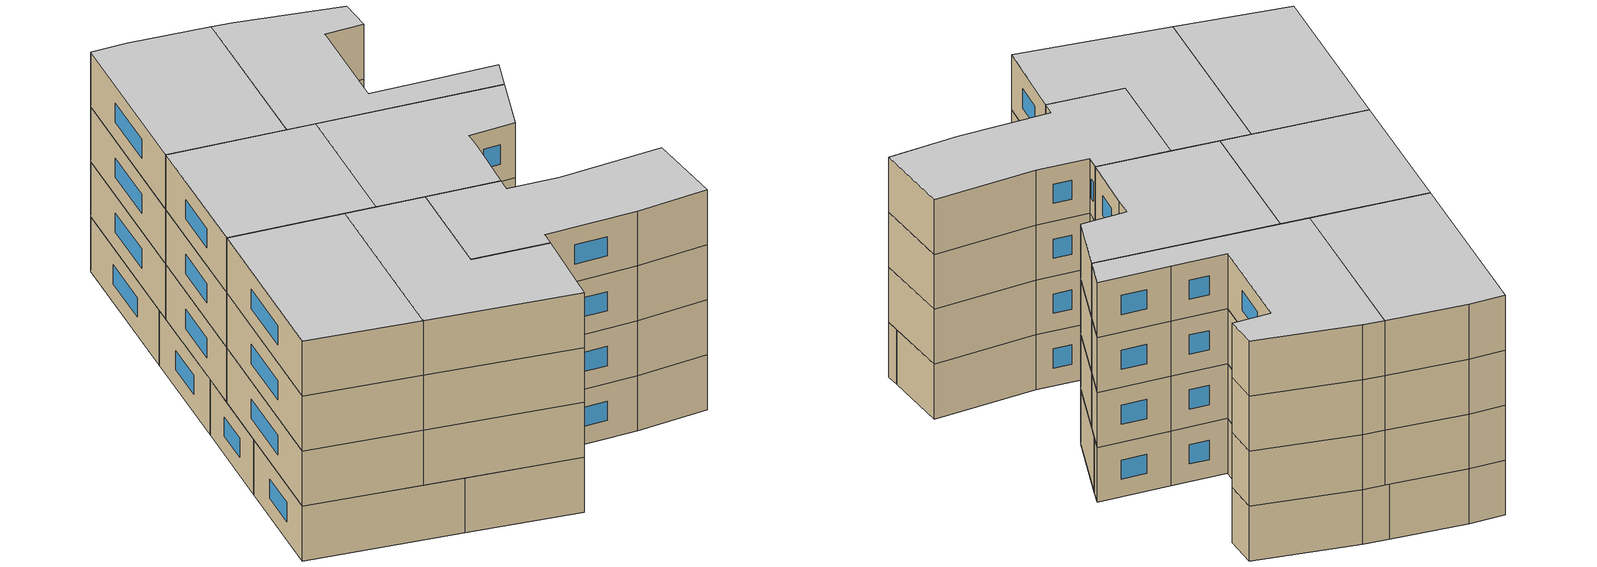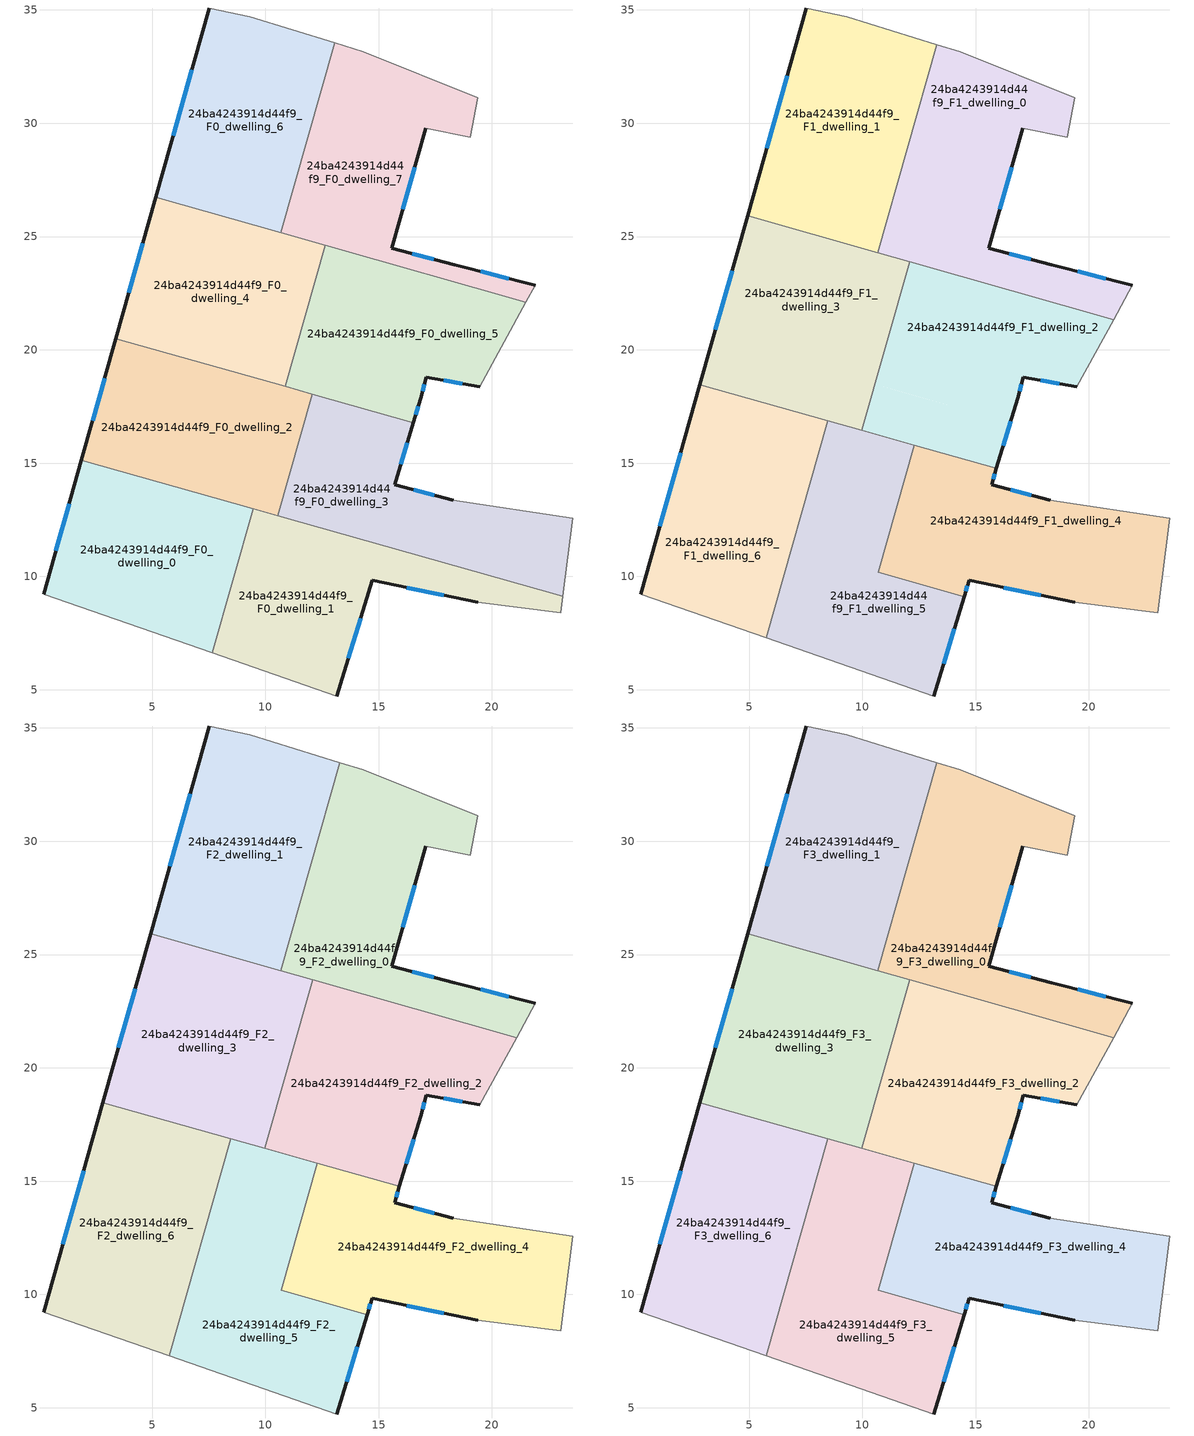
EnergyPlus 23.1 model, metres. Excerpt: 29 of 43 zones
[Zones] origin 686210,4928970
24ba4243914d44f9_F0_dwelling_0
 floor ground (EU_floor_Construction): 9.46,12.99 7.66,6.63 0.21,9.21 1.89,15.13 z0
 wall outside (EU_wall_Construction): 1.89,15.13 0.21,9.21 z0:3
 wall to 24ba4243914d44f9_F0_dwelling_1 (EU_wall_Construction): 7.66,6.63 9.46,12.99 z0:3
 wall adiabatic (EU_wall_Construction): 0.21,9.21 7.66,6.63 z0:3
 wall to 24ba4243914d44f9_F0_dwelling_2 (EU_wall_Construction): 9.46,12.99 1.89,15.13 z0:3
 window (EU_Window_Construction): 1.34,13.21 0.76,11.14 z0.98:2.02
24ba4243914d44f9_F0_dwelling_1
 floor ground (EU_floor_Construction): 23.13,9.12 23.04,8.39 19.38,8.87 14.71,9.83 13.15,4.72 7.66,6.63 9.46,12.99 z0
 wall outside (EU_wall_Construction): 13.15,4.72 14.71,9.83 19.38,8.87 z0:3
 wall adiabatic (EU_wall_Construction): 7.66,6.63 13.15,4.72 / 19.38,8.87 23.04,8.39 23.13,9.12 z0:3
 wall to 24ba4243914d44f9_F0_dwelling_3 (EU_wall_Construction): 23.13,9.12 10.56,12.68 z0:3
 wall to 24ba4243914d44f9_F0_dwelling_2 (EU_wall_Construction): 10.56,12.68 9.46,12.99 z0:3
 window (EU_Window_Construction): 16.23,9.51 17.86,9.18 / 13.66,6.38 14.2,8.17 z0.98:2.02
24ba4243914d44f9_F0_dwelling_2
 floor ground (EU_floor_Construction): 12.07,18.04 10.56,12.68 1.89,15.13 3.4,20.5 z0
 wall outside (EU_wall_Construction): 3.4,20.5 1.89,15.13 z0:3
 wall to 24ba4243914d44f9_F0_dwelling_3 (EU_wall_Construction): 10.56,12.68 12.07,18.04 z0:3
 wall to 24ba4243914d44f9_F0_dwelling_4 (EU_wall_Construction): 10.87,18.38 3.4,20.5 z0:3
 wall to 24ba4243914d44f9_F0_dwelling_5 (EU_wall_Construction): 12.07,18.04 10.87,18.38 z0:3
 window (EU_Window_Construction): 2.91,18.75 2.38,16.88 z0.98:2.02
24ba4243914d44f9_F0_dwelling_3
 floor ground (EU_floor_Construction): 23.57,12.56 23.13,9.12 10.56,12.68 12.07,18.04 16.53,16.78 15.7,14.05 18.3,13.36 z0
 wall outside (EU_wall_Construction): 18.3,13.36 15.7,14.05 16.53,16.78 z0:3
 wall adiabatic (EU_wall_Construction): 23.13,9.12 23.57,12.56 18.3,13.36 z0:3
 wall to 24ba4243914d44f9_F0_dwelling_5 (EU_wall_Construction): 16.53,16.78 12.07,18.04 z0:3
 window (EU_Window_Construction): 15.97,14.94 16.26,15.9 / 17.46,13.58 16.55,13.83 z0.98:2.02
24ba4243914d44f9_F0_dwelling_4
 floor ground (EU_floor_Construction): 12.64,24.61 10.87,18.38 3.4,20.5 5.17,26.72 z0
 wall outside (EU_wall_Construction): 5.17,26.72 3.4,20.5 z0:3
 wall to 24ba4243914d44f9_F0_dwelling_5 (EU_wall_Construction): 10.87,18.38 12.64,24.61 z0:3
 wall to 24ba4243914d44f9_F0_dwelling_6 (EU_wall_Construction): 10.69,25.16 5.17,26.72 z0:3
 wall to 24ba4243914d44f9_F0_dwelling_7 (EU_wall_Construction): 12.64,24.61 10.69,25.16 z0:3
 window (EU_Window_Construction): 4.59,24.7 3.98,22.52 z0.98:2.02
24ba4243914d44f9_F0_dwelling_5
 floor ground (EU_floor_Construction): 21.5,22.1 19.46,18.37 17.09,18.79 16.86,17.87 16.53,16.78 10.87,18.38 12.64,24.61 z0
 wall outside (EU_wall_Construction): 16.53,16.78 16.86,17.87 17.09,18.79 19.46,18.37 z0:3
 wall adiabatic (EU_wall_Construction): 19.46,18.37 21.5,22.1 z0:3
 wall to 24ba4243914d44f9_F0_dwelling_7 (EU_wall_Construction): 21.5,22.1 12.64,24.61 z0:3
 window (EU_Window_Construction): 17.86,18.65 18.69,18.5 / 16.94,18.16 17.02,18.49 / 16.64,17.13 16.75,17.51 z0.98:2.02
24ba4243914d44f9_F0_dwelling_6
 floor ground (EU_floor_Construction): 13.06,33.54 10.69,25.16 5.17,26.72 7.53,35.08 9.32,34.7 z0
 wall outside (EU_wall_Construction): 7.53,35.08 5.17,26.72 z0:3
 wall adiabatic (EU_wall_Construction): 13.06,33.54 9.32,34.7 7.53,35.08 z0:3
 wall to 24ba4243914d44f9_F0_dwelling_7 (EU_wall_Construction): 10.69,25.16 13.06,33.54 z0:3
 window (EU_Window_Construction): 6.76,32.37 5.94,29.44 z0.98:2.02
24ba4243914d44f9_F0_dwelling_7
 floor ground (EU_floor_Construction): 19.37,31.12 19.03,29.38 17.07,29.79 15.57,24.49 18.34,23.75 21.91,22.86 21.5,22.1 10.69,25.16 13.06,33.54 14.31,33.16 z0
 wall outside (EU_wall_Construction): 21.91,22.86 18.34,23.75 15.57,24.49 17.07,29.79 z0:3
 wall adiabatic (EU_wall_Construction): 17.07,29.79 19.03,29.38 19.37,31.12 14.31,33.16 13.06,33.54 / 21.5,22.1 21.91,22.86 z0:3
 window (EU_Window_Construction): 16.06,26.21 16.58,28.06 / 17.44,23.99 16.47,24.25 / 20.75,23.15 19.5,23.46 z0.98:2.02
24ba4243914d44f9_F1_dwelling_0
 floor to 24ba4243914d44f9_F0_dwelling_7 (EU_floor_Construction): 19.37,31.12 19.03,29.38 17.07,29.79 15.57,24.49 18.34,23.75 21.91,22.86 21.5,22.1 10.92,25.1 13.29,33.47 14.31,33.16 z3
 floor to 24ba4243914d44f9_F0_dwelling_5 (EU_floor_Construction): 21.5,22.1 21.08,21.34 12.4,23.79 12.64,24.61 z3
 floor to 24ba4243914d44f9_F0_dwelling_4 (EU_floor_Construction): 12.64,24.61 12.4,23.79 10.69,24.28 10.92,25.1 z3
 wall outside (EU_wall_Construction): 21.91,22.86 18.34,23.75 15.57,24.49 17.07,29.79 z3:6
 wall adiabatic (EU_wall_Construction): 17.07,29.79 19.03,29.38 19.37,31.12 14.31,33.16 13.29,33.47 / 21.08,21.34 21.91,22.86 z3:6
 wall to 24ba4243914d44f9_F1_dwelling_1 (EU_wall_Construction): 13.29,33.47 10.69,24.28 z3:6
 wall to 24ba4243914d44f9_F1_dwelling_2 (EU_wall_Construction): 12.08,23.88 21.08,21.34 z3:6
 wall to 24ba4243914d44f9_F1_dwelling_3 (EU_wall_Construction): 10.69,24.28 12.08,23.88 z3:6
 window (EU_Window_Construction): 16.06,26.21 16.58,28.06 / 17.44,23.99 16.47,24.25 / 20.75,23.15 19.5,23.46 z3.98:5.02
24ba4243914d44f9_F1_dwelling_1
 floor to 24ba4243914d44f9_F0_dwelling_6 (EU_floor_Construction): 13.06,33.54 10.69,25.16 5.17,26.72 7.53,35.08 9.32,34.7 z3
 floor to 24ba4243914d44f9_F0_dwelling_7 (EU_floor_Construction): 13.29,33.47 10.92,25.1 10.69,25.16 13.06,33.54 z3
 floor to 24ba4243914d44f9_F0_dwelling_4 (EU_floor_Construction): 10.92,25.1 10.69,24.28 4.93,25.91 5.17,26.72 z3
 wall outside (EU_wall_Construction): 7.53,35.08 4.93,25.91 z3:6
 wall adiabatic (EU_wall_Construction): 13.29,33.47 9.32,34.7 7.53,35.08 z3:6
 wall to 24ba4243914d44f9_F1_dwelling_3 (EU_wall_Construction): 4.93,25.91 10.69,24.28 z3:6
 window (EU_Window_Construction): 6.69,32.1 5.78,28.89 z3.98:5.02
24ba4243914d44f9_F1_dwelling_2
 floor to 24ba4243914d44f9_F0_dwelling_5 (EU_floor_Construction): 21.08,21.34 19.46,18.37 17.09,18.79 16.86,17.87 16.53,16.78 10.87,18.38 12.4,23.79 z3
 floor to 24ba4243914d44f9_F0_dwelling_3 (EU_floor_Construction): 16.53,16.78 15.92,14.77 11.5,16.02 12.07,18.04 z3
 floor to 24ba4243914d44f9_F0_dwelling_2 (EU_floor_Construction): 12.07,18.04 11.5,16.02 9.98,16.45 10.55,18.48 z3
 floor to 24ba4243914d44f9_F0_dwelling_4 (EU_floor_Construction): 12.4,23.79 10.87,18.38 10.55,18.48 12.08,23.88 z3
 wall outside (EU_wall_Construction): 15.92,14.77 16.86,17.87 17.09,18.79 19.46,18.37 z3:6
 wall to 24ba4243914d44f9_F1_dwelling_3 (EU_wall_Construction): 12.08,23.88 9.98,16.45 z3:6
 wall adiabatic (EU_wall_Construction): 19.46,18.37 21.08,21.34 z3:6
 wall to 24ba4243914d44f9_F1_dwelling_4 (EU_wall_Construction): 12.3,15.79 15.92,14.77 z3:6
 wall to 24ba4243914d44f9_F1_dwelling_5 (EU_wall_Construction): 9.98,16.45 12.3,15.79 z3:6
 window (EU_Window_Construction): 17.86,18.65 18.69,18.5 / 16.94,18.16 17.02,18.49 / 16.22,15.77 16.55,16.86 z3.98:5.02
24ba4243914d44f9_F1_dwelling_3
 floor to 24ba4243914d44f9_F0_dwelling_2 (EU_floor_Construction): 10.55,18.48 9.98,16.45 2.83,18.47 3.4,20.5 z3
 floor to 24ba4243914d44f9_F0_dwelling_4 (EU_floor_Construction): 12.08,23.88 10.55,18.47 3.4,20.5 4.93,25.91 z3
 wall outside (EU_wall_Construction): 4.93,25.91 2.83,18.47 z3:6
 wall to 24ba4243914d44f9_F1_dwelling_6 (EU_wall_Construction): 2.83,18.47 8.47,16.87 z3:6
 wall to 24ba4243914d44f9_F1_dwelling_5 (EU_wall_Construction): 8.47,16.87 9.98,16.45 z3:6
 window (EU_Window_Construction): 4.25,23.49 3.51,20.89 z3.98:5.02
24ba4243914d44f9_F1_dwelling_4
 floor to 24ba4243914d44f9_F0_dwelling_3 (EU_floor_Construction): 23.57,12.56 23.13,9.12 11.35,12.45 12.3,15.79 15.92,14.77 15.7,14.05 18.3,13.36 z3
 floor to 24ba4243914d44f9_F0_dwelling_1 (EU_floor_Construction): 23.13,9.12 23.04,8.39 19.38,8.87 14.71,9.83 14.49,9.11 10.71,10.18 11.35,12.45 z3
 wall outside (EU_wall_Construction): 14.49,9.11 14.71,9.83 19.38,8.87 / 18.3,13.36 15.7,14.05 15.92,14.77 z3:6
 wall adiabatic (EU_wall_Construction): 19.38,8.87 23.04,8.39 23.57,12.56 18.3,13.36 z3:6
 wall to 24ba4243914d44f9_F1_dwelling_5 (EU_wall_Construction): 12.3,15.79 10.71,10.18 14.49,9.11 z3:6
 window (EU_Window_Construction): 16.23,9.51 17.86,9.18 / 14.56,9.34 14.64,9.59 / 15.77,14.29 15.85,14.54 / 17.46,13.58 16.55,13.83 z3.98:5.02
24ba4243914d44f9_F1_dwelling_5
 floor to 24ba4243914d44f9_F0_dwelling_1 (EU_floor_Construction): 11.35,12.45 10.71,10.18 14.49,9.11 13.15,4.72 7.66,6.63 9.46,12.99 z3
 floor to 24ba4243914d44f9_F0_dwelling_2 (EU_floor_Construction): 11.5,16.02 10.56,12.68 7.53,13.54 8.47,16.87 z3
 floor to 24ba4243914d44f9_F0_dwelling_0 (EU_floor_Construction): 9.46,12.99 7.66,6.63 5.76,7.29 7.53,13.54 z3
 floor to 24ba4243914d44f9_F0_dwelling_3 (EU_floor_Construction): 12.3,15.79 11.35,12.45 10.56,12.68 11.5,16.02 z3
 wall outside (EU_wall_Construction): 13.15,4.72 14.49,9.11 z3:6
 wall adiabatic (EU_wall_Construction): 5.76,7.29 13.15,4.72 z3:6
 wall to 24ba4243914d44f9_F1_dwelling_6 (EU_wall_Construction): 8.47,16.87 5.76,7.29 z3:6
 window (EU_Window_Construction): 13.59,6.15 14.06,7.68 z3.98:5.02
24ba4243914d44f9_F1_dwelling_6
 floor to 24ba4243914d44f9_F0_dwelling_0 (EU_floor_Construction): 7.53,13.54 5.76,7.29 0.21,9.21 1.89,15.13 z3
 floor to 24ba4243914d44f9_F0_dwelling_2 (EU_floor_Construction): 8.47,16.87 7.53,13.54 1.89,15.13 2.83,18.47 z3
 wall outside (EU_wall_Construction): 2.83,18.47 0.21,9.21 z3:6
 wall adiabatic (EU_wall_Construction): 0.21,9.21 5.76,7.29 z3:6
 window (EU_Window_Construction): 1.98,15.46 1.06,12.22 z3.98:5.02
24ba4243914d44f9_F2_dwelling_0
 floor to 24ba4243914d44f9_F1_dwelling_0 (EU_floor_Construction): 19.37,31.12 19.03,29.38 17.07,29.79 15.57,24.49 18.34,23.75 21.91,22.86 21.08,21.34 10.69,24.28 13.29,33.47 14.31,33.16 z6
 wall outside (EU_wall_Construction): 21.91,22.86 18.34,23.75 15.57,24.49 17.07,29.79 z6:9
 wall adiabatic (EU_wall_Construction): 17.07,29.79 19.03,29.38 19.37,31.12 14.31,33.16 13.29,33.47 / 21.08,21.34 21.91,22.86 z6:9
 wall to 24ba4243914d44f9_F2_dwelling_1 (EU_wall_Construction): 13.29,33.47 10.69,24.28 z6:9
 wall to 24ba4243914d44f9_F2_dwelling_2 (EU_wall_Construction): 12.08,23.88 21.08,21.34 z6:9
 wall to 24ba4243914d44f9_F2_dwelling_3 (EU_wall_Construction): 10.69,24.28 12.08,23.88 z6:9
 window (EU_Window_Construction): 16.06,26.21 16.58,28.06 / 17.44,23.99 16.47,24.25 / 20.75,23.15 19.5,23.46 z6.98:8.02
24ba4243914d44f9_F2_dwelling_1
 floor to 24ba4243914d44f9_F1_dwelling_1 (EU_floor_Construction): 13.29,33.47 10.69,24.28 4.93,25.91 7.53,35.08 9.32,34.7 z6
 wall outside (EU_wall_Construction): 7.53,35.08 4.93,25.91 z6:9
 wall adiabatic (EU_wall_Construction): 13.29,33.47 9.32,34.7 7.53,35.08 z6:9
 wall to 24ba4243914d44f9_F2_dwelling_3 (EU_wall_Construction): 4.93,25.91 10.69,24.28 z6:9
 window (EU_Window_Construction): 6.69,32.1 5.78,28.89 z6.98:8.02
24ba4243914d44f9_F2_dwelling_2
 floor to 24ba4243914d44f9_F1_dwelling_2 (EU_floor_Construction): 21.08,21.34 19.46,18.37 17.09,18.79 16.86,17.87 15.92,14.77 9.98,16.45 12.08,23.88 z6
 wall outside (EU_wall_Construction): 15.92,14.77 16.86,17.87 17.09,18.79 19.46,18.37 z6:9
 wall to 24ba4243914d44f9_F2_dwelling_3 (EU_wall_Construction): 12.08,23.88 9.98,16.45 z6:9
 wall adiabatic (EU_wall_Construction): 19.46,18.37 21.08,21.34 z6:9
 wall to 24ba4243914d44f9_F2_dwelling_4 (EU_wall_Construction): 12.3,15.79 15.92,14.77 z6:9
 wall to 24ba4243914d44f9_F2_dwelling_5 (EU_wall_Construction): 9.98,16.45 12.3,15.79 z6:9
 window (EU_Window_Construction): 17.86,18.65 18.69,18.5 / 16.94,18.16 17.02,18.49 / 16.22,15.77 16.55,16.86 z6.98:8.02
24ba4243914d44f9_F2_dwelling_3
 floor to 24ba4243914d44f9_F1_dwelling_3 (EU_floor_Construction): 12.08,23.88 9.98,16.45 2.83,18.47 4.93,25.91 z6
 wall outside (EU_wall_Construction): 4.93,25.91 2.83,18.47 z6:9
 wall to 24ba4243914d44f9_F2_dwelling_6 (EU_wall_Construction): 2.83,18.47 8.47,16.87 z6:9
 wall to 24ba4243914d44f9_F2_dwelling_5 (EU_wall_Construction): 8.47,16.87 9.98,16.45 z6:9
 window (EU_Window_Construction): 4.25,23.49 3.51,20.89 z6.98:8.02
24ba4243914d44f9_F2_dwelling_4
 floor to 24ba4243914d44f9_F1_dwelling_4 (EU_floor_Construction): 23.57,12.56 23.04,8.39 19.38,8.87 14.71,9.83 14.49,9.11 10.71,10.18 12.3,15.79 15.92,14.77 15.7,14.05 18.3,13.36 z6
 wall outside (EU_wall_Construction): 14.49,9.11 14.71,9.83 19.38,8.87 / 18.3,13.36 15.7,14.05 15.92,14.77 z6:9
 wall adiabatic (EU_wall_Construction): 19.38,8.87 23.04,8.39 23.57,12.56 18.3,13.36 z6:9
 wall to 24ba4243914d44f9_F2_dwelling_5 (EU_wall_Construction): 12.3,15.79 10.71,10.18 14.49,9.11 z6:9
 window (EU_Window_Construction): 16.23,9.51 17.86,9.18 / 14.56,9.34 14.64,9.59 / 15.77,14.29 15.85,14.54 / 17.46,13.58 16.55,13.83 z6.98:8.02
24ba4243914d44f9_F2_dwelling_5
 floor to 24ba4243914d44f9_F1_dwelling_5 (EU_floor_Construction): 12.3,15.79 10.71,10.18 14.49,9.11 13.15,4.72 5.76,7.29 8.47,16.87 z6
 wall outside (EU_wall_Construction): 13.15,4.72 14.49,9.11 z6:9
 wall adiabatic (EU_wall_Construction): 5.76,7.29 13.15,4.72 z6:9
 wall to 24ba4243914d44f9_F2_dwelling_6 (EU_wall_Construction): 8.47,16.87 5.76,7.29 z6:9
 window (EU_Window_Construction): 13.59,6.15 14.06,7.68 z6.98:8.02
24ba4243914d44f9_F2_dwelling_6
 floor to 24ba4243914d44f9_F1_dwelling_6 (EU_floor_Construction): 8.47,16.87 5.76,7.29 0.21,9.21 2.83,18.47 z6
 wall outside (EU_wall_Construction): 2.83,18.47 0.21,9.21 z6:9
 wall adiabatic (EU_wall_Construction): 0.21,9.21 5.76,7.29 z6:9
 window (EU_Window_Construction): 1.98,15.46 1.06,12.22 z6.98:8.02
24ba4243914d44f9_F3_dwelling_0
 floor to 24ba4243914d44f9_F2_dwelling_0 (EU_floor_Construction): 19.37,31.12 19.03,29.38 17.07,29.79 15.57,24.49 18.34,23.75 21.91,22.86 21.08,21.34 10.69,24.28 13.29,33.47 14.31,33.16 z9
 wall outside (EU_wall_Construction): 21.91,22.86 18.34,23.75 15.57,24.49 17.07,29.79 z9:12
 wall adiabatic (EU_wall_Construction): 17.07,29.79 19.03,29.38 19.37,31.12 14.31,33.16 13.29,33.47 / 21.08,21.34 21.91,22.86 z9:12
 wall to 24ba4243914d44f9_F3_dwelling_1 (EU_wall_Construction): 13.29,33.47 10.69,24.28 z9:12
 wall to 24ba4243914d44f9_F3_dwelling_2 (EU_wall_Construction): 12.08,23.88 21.08,21.34 z9:12
 wall to 24ba4243914d44f9_F3_dwelling_3 (EU_wall_Construction): 10.69,24.28 12.08,23.88 z9:12
 window (EU_Window_Construction): 16.06,26.21 16.58,28.06 / 17.44,23.99 16.47,24.25 / 20.75,23.15 19.5,23.46 z9.98:11.02
 ceiling to 24ba4243914d44f9_F4_dwelling_0 (EU_floor_Construction): 21.08,21.34 21.91,22.86 18.34,23.75 15.57,24.49 17.07,29.79 19.03,29.38 19.37,31.12 14.31,33.16 13.29,33.47 10.69,24.28 z12
24ba4243914d44f9_F3_dwelling_1
 floor to 24ba4243914d44f9_F2_dwelling_1 (EU_floor_Construction): 13.29,33.47 10.69,24.28 4.93,25.91 7.53,35.08 9.32,34.7 z9
 wall outside (EU_wall_Construction): 7.53,35.08 4.93,25.91 z9:12
 wall adiabatic (EU_wall_Construction): 13.29,33.47 9.32,34.7 7.53,35.08 z9:12
 wall to 24ba4243914d44f9_F3_dwelling_3 (EU_wall_Construction): 4.93,25.91 10.69,24.28 z9:12
 window (EU_Window_Construction): 6.69,32.1 5.78,28.89 z9.98:11.02
 ceiling to 24ba4243914d44f9_F4_dwelling_1 (EU_floor_Construction): 10.69,24.28 13.29,33.47 9.32,34.7 7.53,35.08 4.93,25.91 z12
24ba4243914d44f9_F3_dwelling_2
 floor to 24ba4243914d44f9_F2_dwelling_2 (EU_floor_Construction): 21.08,21.34 19.46,18.37 17.09,18.79 16.86,17.87 15.92,14.77 9.98,16.45 12.08,23.88 z9
 wall outside (EU_wall_Construction): 15.92,14.77 16.86,17.87 17.09,18.79 19.46,18.37 z9:12
 wall to 24ba4243914d44f9_F3_dwelling_3 (EU_wall_Construction): 12.08,23.88 9.98,16.45 z9:12
 wall adiabatic (EU_wall_Construction): 19.46,18.37 21.08,21.34 z9:12
 wall to 24ba4243914d44f9_F3_dwelling_4 (EU_wall_Construction): 12.3,15.79 15.92,14.77 z9:12
 wall to 24ba4243914d44f9_F3_dwelling_5 (EU_wall_Construction): 9.98,16.45 12.3,15.79 z9:12
 window (EU_Window_Construction): 17.86,18.65 18.69,18.5 / 16.94,18.16 17.02,18.49 / 16.22,15.77 16.55,16.86 z9.98:11.02
 ceiling to 24ba4243914d44f9_F4_dwelling_2 (EU_floor_Construction): 19.46,18.37 21.08,21.34 12.08,23.88 9.98,16.45 15.92,14.77 16.86,17.87 17.09,18.79 z12
24ba4243914d44f9_F3_dwelling_3
 floor to 24ba4243914d44f9_F2_dwelling_3 (EU_floor_Construction): 12.08,23.88 9.98,16.45 2.83,18.47 4.93,25.91 z9
 wall outside (EU_wall_Construction): 4.93,25.91 2.83,18.47 z9:12
 wall to 24ba4243914d44f9_F3_dwelling_6 (EU_wall_Construction): 2.83,18.47 8.47,16.87 z9:12
 wall to 24ba4243914d44f9_F3_dwelling_5 (EU_wall_Construction): 8.47,16.87 9.98,16.45 z9:12
 window (EU_Window_Construction): 4.25,23.49 3.51,20.89 z9.98:11.02
 ceiling to 24ba4243914d44f9_F4_dwelling_3 (EU_floor_Construction): 9.98,16.45 12.08,23.88 4.93,25.91 2.83,18.47 z12
24ba4243914d44f9_F3_dwelling_4
 floor to 24ba4243914d44f9_F2_dwelling_4 (EU_floor_Construction): 23.57,12.56 23.04,8.39 19.38,8.87 14.71,9.83 14.49,9.11 10.71,10.18 12.3,15.79 15.92,14.77 15.7,14.05 18.3,13.36 z9
 wall outside (EU_wall_Construction): 14.49,9.11 14.71,9.83 19.38,8.87 / 18.3,13.36 15.7,14.05 15.92,14.77 z9:12
 wall adiabatic (EU_wall_Construction): 19.38,8.87 23.04,8.39 23.57,12.56 18.3,13.36 z9:12
 wall to 24ba4243914d44f9_F3_dwelling_5 (EU_wall_Construction): 12.3,15.79 10.71,10.18 14.49,9.11 z9:12
 window (EU_Window_Construction): 16.23,9.51 17.86,9.18 / 14.56,9.34 14.64,9.59 / 15.77,14.29 15.85,14.54 / 17.46,13.58 16.55,13.83 z9.98:11.02
 ceiling to 24ba4243914d44f9_F4_dwelling_4 (EU_floor_Construction): 23.04,8.39 23.57,12.56 18.3,13.36 15.7,14.05 15.92,14.77 12.3,15.79 10.71,10.18 14.49,9.11 14.71,9.83 19.38,8.87 z12
24ba4243914d44f9_F3_dwelling_5
 floor to 24ba4243914d44f9_F2_dwelling_5 (EU_floor_Construction): 12.3,15.79 10.71,10.18 14.49,9.11 13.15,4.72 5.76,7.29 8.47,16.87 z9
 wall outside (EU_wall_Construction): 13.15,4.72 14.49,9.11 z9:12
 wall adiabatic (EU_wall_Construction): 5.76,7.29 13.15,4.72 z9:12
 wall to 24ba4243914d44f9_F3_dwelling_6 (EU_wall_Construction): 8.47,16.87 5.76,7.29 z9:12
 window (EU_Window_Construction): 13.59,6.15 14.06,7.68 z9.98:11.02
 ceiling to 24ba4243914d44f9_F4_dwelling_5 (EU_floor_Construction): 13.15,4.72 14.49,9.11 10.71,10.18 12.3,15.79 8.47,16.87 5.76,7.29 z12
24ba4243914d44f9_F3_dwelling_6
 floor to 24ba4243914d44f9_F2_dwelling_6 (EU_floor_Construction): 8.47,16.87 5.76,7.29 0.21,9.21 2.83,18.47 z9
 wall outside (EU_wall_Construction): 2.83,18.47 0.21,9.21 z9:12
 wall adiabatic (EU_wall_Construction): 0.21,9.21 5.76,7.29 z9:12
 window (EU_Window_Construction): 1.98,15.46 1.06,12.22 z9.98:11.02
 ceiling to 24ba4243914d44f9_F4_dwelling_6 (EU_floor_Construction): 5.76,7.29 8.47,16.87 2.83,18.47 0.21,9.21 z12
[Building]
EU S2 Campaign: North Axis=0; Terrain=City; Solar Distribution=FullExterior
[Site:Location]
Bologna: Latitude=44.5; Longitude=11.25; Time Zone=1; Elevation=37
[SizingPeriod:WeatherFileDays]
AnnualSizingPeriod: Begin Month=1; Begin Day of Month=1; End Month=12; End Day of Month=31; Day of Week for Start Day=Monday; Use Weather File Daylight Saving Period=No; Use Weather File Rain and Snow Indicators=No
[MATERIAL]
EU_InternalMass_Material: Roughness=MediumRough; Thickness=0.1; Conductivity=1; Density=1800; Specific Heat=900; Thermal Absorptance=0.9; Solar Absorptance=0.7; Visible Absorptance=0.7
[MATERIAL:NOMASS] Roughness=MediumRough; Thermal Absorptance=0.9; Solar Absorptance=0.7; Visible Absorptance=0.7
Name | Thermal Resistance
EU_wall_NoMass | 0.905828
EU_floor_NoMass | 0.67114
[WINDOWMATERIAL:SIMPLEGLAZINGSYSTEM]
EU_Window_SimpleGlazing: UFactor=4.52486; Solar Heat Gain Coefficient=0.85; Visible Transmittance=0.85
[CONSTRUCTION]
EU_wall_Construction: EU_wall_NoMass
EU_floor_Construction: EU_floor_NoMass
EU_Window_Construction: EU_Window_SimpleGlazing
EU_InternalMass_Construction: EU_InternalMass_Material
[ZONE] Type=1; Multiplier=1; Ceiling Height=autocalculate; Floor Area=autocalculate; Part of Total Floor Area=Yes
Name | Volume
24ba4243914d44f9_F0_dwelling_0 | 150.733
24ba4243914d44f9_F1_dwelling_0; 24ba4243914d44f9_F2_dwelling_0; 24ba4243914d44f9_F3_dwelling_0 | 172.261
24ba4243914d44f9_F0_dwelling_1 | 150.746
24ba4243914d44f9_F1_dwelling_1; 24ba4243914d44f9_F2_dwelling_1; 24ba4243914d44f9_F3_dwelling_1 | 172.247
24ba4243914d44f9_F0_dwelling_2 | 150.715
24ba4243914d44f9_F1_dwelling_2; 24ba4243914d44f9_F2_dwelling_2; 24ba4243914d44f9_F3_dwelling_2 | 172.24
24ba4243914d44f9_F0_dwelling_3 | 150.694
24ba4243914d44f9_F1_dwelling_3; 24ba4243914d44f9_F2_dwelling_3; 24ba4243914d44f9_F3_dwelling_3 | 172.25
24ba4243914d44f9_F0_dwelling_4 | 150.737
24ba4243914d44f9_F1_dwelling_4; 24ba4243914d44f9_F2_dwelling_4; 24ba4243914d44f9_F3_dwelling_4 | 172.252
24ba4243914d44f9_F0_dwelling_5 | 150.738
24ba4243914d44f9_F1_dwelling_5; 24ba4243914d44f9_F2_dwelling_5; 24ba4243914d44f9_F3_dwelling_5 | 172.239
24ba4243914d44f9_F0_dwelling_6 | 150.707
24ba4243914d44f9_F1_dwelling_6; 24ba4243914d44f9_F2_dwelling_6; 24ba4243914d44f9_F3_dwelling_6 | 172.246
24ba4243914d44f9_F0_dwelling_7 | 150.713
[INTERNALMASS] Construction=EU_InternalMass_Construction
Name | Zone or ZoneList | Surface Area
24ba4243914d44f9_F0_dwelling_0_EU_InternalMass | 24ba4243914d44f9_F0_dwelling_0 | 50.2445
24ba4243914d44f9_F0_dwelling_1_EU_InternalMass | 24ba4243914d44f9_F0_dwelling_1 | 50.2484
24ba4243914d44f9_F0_dwelling_2_EU_InternalMass | 24ba4243914d44f9_F0_dwelling_2 | 50.2382
24ba4243914d44f9_F0_dwelling_3_EU_InternalMass | 24ba4243914d44f9_F0_dwelling_3 | 50.2316
24ba4243914d44f9_F0_dwelling_4_EU_InternalMass | 24ba4243914d44f9_F0_dwelling_4 | 50.2455
24ba4243914d44f9_F0_dwelling_5_EU_InternalMass | 24ba4243914d44f9_F0_dwelling_5 | 50.2457
24ba4243914d44f9_F0_dwelling_6_EU_InternalMass | 24ba4243914d44f9_F0_dwelling_6 | 50.2357
24ba4243914d44f9_F0_dwelling_7_EU_InternalMass | 24ba4243914d44f9_F0_dwelling_7 | 50.2379
24ba4243914d44f9_F1_dwelling_0_EU_InternalMass | 24ba4243914d44f9_F1_dwelling_0 | 57.4202
24ba4243914d44f9_F1_dwelling_1_EU_InternalMass | 24ba4243914d44f9_F1_dwelling_1 | 57.4157
24ba4243914d44f9_F1_dwelling_2_EU_InternalMass | 24ba4243914d44f9_F1_dwelling_2 | 57.4136
24ba4243914d44f9_F1_dwelling_3_EU_InternalMass | 24ba4243914d44f9_F1_dwelling_3 | 57.419
24ba4243914d44f9_F1_dwelling_4_EU_InternalMass | 24ba4243914d44f9_F1_dwelling_4 | 57.4163
24ba4243914d44f9_F1_dwelling_5_EU_InternalMass | 24ba4243914d44f9_F1_dwelling_5 | 57.4128
24ba4243914d44f9_F1_dwelling_6_EU_InternalMass | 24ba4243914d44f9_F1_dwelling_6 | 57.4177
24ba4243914d44f9_F2_dwelling_0_EU_InternalMass | 24ba4243914d44f9_F2_dwelling_0 | 57.4202
24ba4243914d44f9_F2_dwelling_1_EU_InternalMass | 24ba4243914d44f9_F2_dwelling_1 | 57.4157
24ba4243914d44f9_F2_dwelling_2_EU_InternalMass | 24ba4243914d44f9_F2_dwelling_2 | 57.4136
24ba4243914d44f9_F2_dwelling_3_EU_InternalMass | 24ba4243914d44f9_F2_dwelling_3 | 57.419
24ba4243914d44f9_F2_dwelling_4_EU_InternalMass | 24ba4243914d44f9_F2_dwelling_4 | 57.4163
24ba4243914d44f9_F2_dwelling_5_EU_InternalMass | 24ba4243914d44f9_F2_dwelling_5 | 57.4128
24ba4243914d44f9_F2_dwelling_6_EU_InternalMass | 24ba4243914d44f9_F2_dwelling_6 | 57.4177
24ba4243914d44f9_F3_dwelling_0_EU_InternalMass | 24ba4243914d44f9_F3_dwelling_0 | 57.4202
24ba4243914d44f9_F3_dwelling_1_EU_InternalMass | 24ba4243914d44f9_F3_dwelling_1 | 57.4157
24ba4243914d44f9_F3_dwelling_2_EU_InternalMass | 24ba4243914d44f9_F3_dwelling_2 | 57.4136
24ba4243914d44f9_F3_dwelling_3_EU_InternalMass | 24ba4243914d44f9_F3_dwelling_3 | 57.419
24ba4243914d44f9_F3_dwelling_4_EU_InternalMass | 24ba4243914d44f9_F3_dwelling_4 | 57.4163
24ba4243914d44f9_F3_dwelling_5_EU_InternalMass | 24ba4243914d44f9_F3_dwelling_5 | 57.4128
24ba4243914d44f9_F3_dwelling_6_EU_InternalMass | 24ba4243914d44f9_F3_dwelling_6 | 57.4177
[OTHEREQUIPMENT] Fuel Type=Electricity; Design Level Calculation Method=Watts/Area; Power per Zone Floor Area=1; Fraction Latent=0; Fraction Radiant=0; Fraction Lost=0; Carbon Dioxide Generation Rate=0; EndUse Subcategory=EU_Step8_InternalGains
Name | Zone or ZoneList or Space or SpaceList | Schedule
EU_Step8_InternalGain_24ba4243914d44f9_F0_dwelling_0_f000 | 24ba4243914d44f9_F0_dwelling_0 | EU_Step8_GainSchedule_24ba4243914d44f9_F0_dwelling_0_f000
EU_Step8_InternalGain_24ba4243914d44f9_F0_dwelling_1_f000 | 24ba4243914d44f9_F0_dwelling_1 | EU_Step8_GainSchedule_24ba4243914d44f9_F0_dwelling_1_f000
EU_Step8_InternalGain_24ba4243914d44f9_F0_dwelling_2_f000 | 24ba4243914d44f9_F0_dwelling_2 | EU_Step8_GainSchedule_24ba4243914d44f9_F0_dwelling_2_f000
EU_Step8_InternalGain_24ba4243914d44f9_F0_dwelling_3_f000 | 24ba4243914d44f9_F0_dwelling_3 | EU_Step8_GainSchedule_24ba4243914d44f9_F0_dwelling_3_f000
EU_Step8_InternalGain_24ba4243914d44f9_F0_dwelling_4_f000 | 24ba4243914d44f9_F0_dwelling_4 | EU_Step8_GainSchedule_24ba4243914d44f9_F0_dwelling_4_f000
EU_Step8_InternalGain_24ba4243914d44f9_F0_dwelling_5_f000 | 24ba4243914d44f9_F0_dwelling_5 | EU_Step8_GainSchedule_24ba4243914d44f9_F0_dwelling_5_f000
EU_Step8_InternalGain_24ba4243914d44f9_F0_dwelling_6_f000 | 24ba4243914d44f9_F0_dwelling_6 | EU_Step8_GainSchedule_24ba4243914d44f9_F0_dwelling_6_f000
EU_Step8_InternalGain_24ba4243914d44f9_F0_dwelling_7_f000 | 24ba4243914d44f9_F0_dwelling_7 | EU_Step8_GainSchedule_24ba4243914d44f9_F0_dwelling_7_f000
EU_Step8_InternalGain_24ba4243914d44f9_F1_dwelling_0_f000 | 24ba4243914d44f9_F1_dwelling_0 | EU_Step8_GainSchedule_24ba4243914d44f9_F1_dwelling_0_f000
EU_Step8_InternalGain_24ba4243914d44f9_F1_dwelling_1_f000 | 24ba4243914d44f9_F1_dwelling_1 | EU_Step8_GainSchedule_24ba4243914d44f9_F1_dwelling_1_f000
EU_Step8_InternalGain_24ba4243914d44f9_F1_dwelling_2_f000 | 24ba4243914d44f9_F1_dwelling_2 | EU_Step8_GainSchedule_24ba4243914d44f9_F1_dwelling_2_f000
EU_Step8_InternalGain_24ba4243914d44f9_F1_dwelling_3_f000 | 24ba4243914d44f9_F1_dwelling_3 | EU_Step8_GainSchedule_24ba4243914d44f9_F1_dwelling_3_f000
EU_Step8_InternalGain_24ba4243914d44f9_F1_dwelling_4_f000 | 24ba4243914d44f9_F1_dwelling_4 | EU_Step8_GainSchedule_24ba4243914d44f9_F1_dwelling_4_f000
EU_Step8_InternalGain_24ba4243914d44f9_F1_dwelling_5_f000 | 24ba4243914d44f9_F1_dwelling_5 | EU_Step8_GainSchedule_24ba4243914d44f9_F1_dwelling_5_f000
EU_Step8_InternalGain_24ba4243914d44f9_F1_dwelling_6_f000 | 24ba4243914d44f9_F1_dwelling_6 | EU_Step8_GainSchedule_24ba4243914d44f9_F1_dwelling_6_f000
EU_Step8_InternalGain_24ba4243914d44f9_F2_dwelling_0_f000 | 24ba4243914d44f9_F2_dwelling_0 | EU_Step8_GainSchedule_24ba4243914d44f9_F2_dwelling_0_f000
EU_Step8_InternalGain_24ba4243914d44f9_F2_dwelling_1_f000 | 24ba4243914d44f9_F2_dwelling_1 | EU_Step8_GainSchedule_24ba4243914d44f9_F2_dwelling_1_f000
EU_Step8_InternalGain_24ba4243914d44f9_F2_dwelling_2_f000 | 24ba4243914d44f9_F2_dwelling_2 | EU_Step8_GainSchedule_24ba4243914d44f9_F2_dwelling_2_f000
EU_Step8_InternalGain_24ba4243914d44f9_F2_dwelling_3_f000 | 24ba4243914d44f9_F2_dwelling_3 | EU_Step8_GainSchedule_24ba4243914d44f9_F2_dwelling_3_f000
EU_Step8_InternalGain_24ba4243914d44f9_F2_dwelling_4_f000 | 24ba4243914d44f9_F2_dwelling_4 | EU_Step8_GainSchedule_24ba4243914d44f9_F2_dwelling_4_f000
EU_Step8_InternalGain_24ba4243914d44f9_F2_dwelling_5_f000 | 24ba4243914d44f9_F2_dwelling_5 | EU_Step8_GainSchedule_24ba4243914d44f9_F2_dwelling_5_f000
EU_Step8_InternalGain_24ba4243914d44f9_F2_dwelling_6_f000 | 24ba4243914d44f9_F2_dwelling_6 | EU_Step8_GainSchedule_24ba4243914d44f9_F2_dwelling_6_f000
EU_Step8_InternalGain_24ba4243914d44f9_F3_dwelling_0_f000 | 24ba4243914d44f9_F3_dwelling_0 | EU_Step8_GainSchedule_24ba4243914d44f9_F3_dwelling_0_f000
EU_Step8_InternalGain_24ba4243914d44f9_F3_dwelling_1_f000 | 24ba4243914d44f9_F3_dwelling_1 | EU_Step8_GainSchedule_24ba4243914d44f9_F3_dwelling_1_f000
EU_Step8_InternalGain_24ba4243914d44f9_F3_dwelling_2_f000 | 24ba4243914d44f9_F3_dwelling_2 | EU_Step8_GainSchedule_24ba4243914d44f9_F3_dwelling_2_f000
EU_Step8_InternalGain_24ba4243914d44f9_F3_dwelling_3_f000 | 24ba4243914d44f9_F3_dwelling_3 | EU_Step8_GainSchedule_24ba4243914d44f9_F3_dwelling_3_f000
EU_Step8_InternalGain_24ba4243914d44f9_F3_dwelling_4_f000 | 24ba4243914d44f9_F3_dwelling_4 | EU_Step8_GainSchedule_24ba4243914d44f9_F3_dwelling_4_f000
EU_Step8_InternalGain_24ba4243914d44f9_F3_dwelling_5_f000 | 24ba4243914d44f9_F3_dwelling_5 | EU_Step8_GainSchedule_24ba4243914d44f9_F3_dwelling_5_f000
EU_Step8_InternalGain_24ba4243914d44f9_F3_dwelling_6_f000 | 24ba4243914d44f9_F3_dwelling_6 | EU_Step8_GainSchedule_24ba4243914d44f9_F3_dwelling_6_f000
[ZONEVENTILATION:DESIGNFLOWRATE] Schedule=EU_AlwaysOn; Design Flow Rate Calculation Method=AirChanges/Hour; Air Changes per Hour=0.73129; Ventilation Type=Natural; Fan Pressure Rise=0; Fan Total Efficiency=1; Constant Term Coefficient=1; Temperature Term Coefficient=0; Velocity Term Coefficient=0; Velocity Squared Term Coefficient=0; Minimum Indoor Temperature=-100; Maximum Indoor Temperature=100; Delta Temperature=-100; Minimum Outdoor Temperature=-100; Maximum Outdoor Temperature=100; Maximum Wind Speed=40
Name | Zone or ZoneList or Space or SpaceList
EU_ConstantAir_24ba4243914d44f9_F0_dwelling_0 | 24ba4243914d44f9_F0_dwelling_0
EU_ConstantAir_24ba4243914d44f9_F0_dwelling_1 | 24ba4243914d44f9_F0_dwelling_1
EU_ConstantAir_24ba4243914d44f9_F0_dwelling_2 | 24ba4243914d44f9_F0_dwelling_2
EU_ConstantAir_24ba4243914d44f9_F0_dwelling_3 | 24ba4243914d44f9_F0_dwelling_3
EU_ConstantAir_24ba4243914d44f9_F0_dwelling_4 | 24ba4243914d44f9_F0_dwelling_4
EU_ConstantAir_24ba4243914d44f9_F0_dwelling_5 | 24ba4243914d44f9_F0_dwelling_5
EU_ConstantAir_24ba4243914d44f9_F0_dwelling_6 | 24ba4243914d44f9_F0_dwelling_6
EU_ConstantAir_24ba4243914d44f9_F0_dwelling_7 | 24ba4243914d44f9_F0_dwelling_7
EU_ConstantAir_24ba4243914d44f9_F1_dwelling_0 | 24ba4243914d44f9_F1_dwelling_0
EU_ConstantAir_24ba4243914d44f9_F1_dwelling_1 | 24ba4243914d44f9_F1_dwelling_1
EU_ConstantAir_24ba4243914d44f9_F1_dwelling_2 | 24ba4243914d44f9_F1_dwelling_2
EU_ConstantAir_24ba4243914d44f9_F1_dwelling_3 | 24ba4243914d44f9_F1_dwelling_3
EU_ConstantAir_24ba4243914d44f9_F1_dwelling_4 | 24ba4243914d44f9_F1_dwelling_4
EU_ConstantAir_24ba4243914d44f9_F1_dwelling_5 | 24ba4243914d44f9_F1_dwelling_5
EU_ConstantAir_24ba4243914d44f9_F1_dwelling_6 | 24ba4243914d44f9_F1_dwelling_6
EU_ConstantAir_24ba4243914d44f9_F2_dwelling_0 | 24ba4243914d44f9_F2_dwelling_0
EU_ConstantAir_24ba4243914d44f9_F2_dwelling_1 | 24ba4243914d44f9_F2_dwelling_1
EU_ConstantAir_24ba4243914d44f9_F2_dwelling_2 | 24ba4243914d44f9_F2_dwelling_2
EU_ConstantAir_24ba4243914d44f9_F2_dwelling_3 | 24ba4243914d44f9_F2_dwelling_3
EU_ConstantAir_24ba4243914d44f9_F2_dwelling_4 | 24ba4243914d44f9_F2_dwelling_4
EU_ConstantAir_24ba4243914d44f9_F2_dwelling_5 | 24ba4243914d44f9_F2_dwelling_5
EU_ConstantAir_24ba4243914d44f9_F2_dwelling_6 | 24ba4243914d44f9_F2_dwelling_6
EU_ConstantAir_24ba4243914d44f9_F3_dwelling_0 | 24ba4243914d44f9_F3_dwelling_0
EU_ConstantAir_24ba4243914d44f9_F3_dwelling_1 | 24ba4243914d44f9_F3_dwelling_1
EU_ConstantAir_24ba4243914d44f9_F3_dwelling_2 | 24ba4243914d44f9_F3_dwelling_2
EU_ConstantAir_24ba4243914d44f9_F3_dwelling_3 | 24ba4243914d44f9_F3_dwelling_3
EU_ConstantAir_24ba4243914d44f9_F3_dwelling_4 | 24ba4243914d44f9_F3_dwelling_4
EU_ConstantAir_24ba4243914d44f9_F3_dwelling_5 | 24ba4243914d44f9_F3_dwelling_5
EU_ConstantAir_24ba4243914d44f9_F3_dwelling_6 | 24ba4243914d44f9_F3_dwelling_6
[HVACTEMPLATE:THERMOSTAT] Constant Heating Setpoint=20; Constant Cooling Setpoint=50
EU_HeatOnly_24ba4243914d44f9_F0_dwelling_0; EU_HeatOnly_24ba4243914d44f9_F0_dwelling_1; EU_HeatOnly_24ba4243914d44f9_F0_dwelling_2; EU_HeatOnly_24ba4243914d44f9_F0_dwelling_3; EU_HeatOnly_24ba4243914d44f9_F0_dwelling_4; EU_HeatOnly_24ba4243914d44f9_F0_dwelling_5; EU_HeatOnly_24ba4243914d44f9_F0_dwelling_6; EU_HeatOnly_24ba4243914d44f9_F0_dwelling_7; EU_HeatOnly_24ba4243914d44f9_F1_dwelling_0; EU_HeatOnly_24ba4243914d44f9_F1_dwelling_1; EU_HeatOnly_24ba4243914d44f9_F1_dwelling_2; EU_HeatOnly_24ba4243914d44f9_F1_dwelling_3; EU_HeatOnly_24ba4243914d44f9_F1_dwelling_4; EU_HeatOnly_24ba4243914d44f9_F1_dwelling_5; EU_HeatOnly_24ba4243914d44f9_F1_dwelling_6; EU_HeatOnly_24ba4243914d44f9_F2_dwelling_0; EU_HeatOnly_24ba4243914d44f9_F2_dwelling_1; EU_HeatOnly_24ba4243914d44f9_F2_dwelling_2; EU_HeatOnly_24ba4243914d44f9_F2_dwelling_3; EU_HeatOnly_24ba4243914d44f9_F2_dwelling_4; EU_HeatOnly_24ba4243914d44f9_F2_dwelling_5; EU_HeatOnly_24ba4243914d44f9_F2_dwelling_6; EU_HeatOnly_24ba4243914d44f9_F3_dwelling_0; EU_HeatOnly_24ba4243914d44f9_F3_dwelling_1; EU_HeatOnly_24ba4243914d44f9_F3_dwelling_2; EU_HeatOnly_24ba4243914d44f9_F3_dwelling_3; EU_HeatOnly_24ba4243914d44f9_F3_dwelling_4; EU_HeatOnly_24ba4243914d44f9_F3_dwelling_5; EU_HeatOnly_24ba4243914d44f9_F3_dwelling_6; EU_HeatOnly_24ba4243914d44f9_F4_dwelling_0; EU_HeatOnly_24ba4243914d44f9_F4_dwelling_1; EU_HeatOnly_24ba4243914d44f9_F4_dwelling_2; EU_HeatOnly_24ba4243914d44f9_F4_dwelling_3; EU_HeatOnly_24ba4243914d44f9_F4_dwelling_4; EU_HeatOnly_24ba4243914d44f9_F4_dwelling_5; EU_HeatOnly_24ba4243914d44f9_F4_dwelling_6; EU_HeatOnly_24ba4243914d44f9_F5_dwelling_0; EU_HeatOnly_24ba4243914d44f9_F5_dwelling_1; EU_HeatOnly_24ba4243914d44f9_F5_dwelling_2; EU_HeatOnly_24ba4243914d44f9_F5_dwelling_3; EU_HeatOnly_24ba4243914d44f9_F5_dwelling_4; EU_HeatOnly_24ba4243914d44f9_F5_dwelling_5; EU_HeatOnly_24ba4243914d44f9_F5_dwelling_6
[HVACTEMPLATE:ZONE:IDEALLOADSAIRSYSTEM] System Availability Schedule=EU_AlwaysOn; Maximum Heating Supply Air Temperature=50; Minimum Cooling Supply Air Temperature=13; Maximum Heating Supply Air Humidity Ratio=0.0156; Minimum Cooling Supply Air Humidity Ratio=0.0077; Heating Limit=NoLimit; Cooling Limit=NoLimit; Heating Availability Schedule=EU_AlwaysOn; Cooling Availability Schedule=EU_CoolingOff; Dehumidification Control Type=ConstantSensibleHeatRatio; Cooling Sensible Heat Ratio=0.7; Dehumidification Setpoint=60; Humidification Control Type=None; Humidification Setpoint=30; Outdoor Air Method=None; Outdoor Air Flow Rate per Person=0.00944; Outdoor Air Flow Rate per Zone Floor Area=0; Outdoor Air Flow Rate per Zone=0; Demand Controlled Ventilation Type=None; Outdoor Air Economizer Type=NoEconomizer; Heat Recovery Type=None; Sensible Heat Recovery Effectiveness=0.7; Latent Heat Recovery Effectiveness=0.65
Name | Template Thermostat
24ba4243914d44f9_F0_dwelling_0 | EU_HeatOnly_24ba4243914d44f9_F0_dwelling_0
24ba4243914d44f9_F0_dwelling_1 | EU_HeatOnly_24ba4243914d44f9_F0_dwelling_1
24ba4243914d44f9_F0_dwelling_2 | EU_HeatOnly_24ba4243914d44f9_F0_dwelling_2
24ba4243914d44f9_F0_dwelling_3 | EU_HeatOnly_24ba4243914d44f9_F0_dwelling_3
24ba4243914d44f9_F0_dwelling_4 | EU_HeatOnly_24ba4243914d44f9_F0_dwelling_4
24ba4243914d44f9_F0_dwelling_5 | EU_HeatOnly_24ba4243914d44f9_F0_dwelling_5
24ba4243914d44f9_F0_dwelling_6 | EU_HeatOnly_24ba4243914d44f9_F0_dwelling_6
24ba4243914d44f9_F0_dwelling_7 | EU_HeatOnly_24ba4243914d44f9_F0_dwelling_7
24ba4243914d44f9_F1_dwelling_0 | EU_HeatOnly_24ba4243914d44f9_F1_dwelling_0
24ba4243914d44f9_F1_dwelling_1 | EU_HeatOnly_24ba4243914d44f9_F1_dwelling_1
24ba4243914d44f9_F1_dwelling_2 | EU_HeatOnly_24ba4243914d44f9_F1_dwelling_2
24ba4243914d44f9_F1_dwelling_3 | EU_HeatOnly_24ba4243914d44f9_F1_dwelling_3
24ba4243914d44f9_F1_dwelling_4 | EU_HeatOnly_24ba4243914d44f9_F1_dwelling_4
24ba4243914d44f9_F1_dwelling_5 | EU_HeatOnly_24ba4243914d44f9_F1_dwelling_5
24ba4243914d44f9_F1_dwelling_6 | EU_HeatOnly_24ba4243914d44f9_F1_dwelling_6
24ba4243914d44f9_F2_dwelling_0 | EU_HeatOnly_24ba4243914d44f9_F2_dwelling_0
24ba4243914d44f9_F2_dwelling_1 | EU_HeatOnly_24ba4243914d44f9_F2_dwelling_1
24ba4243914d44f9_F2_dwelling_2 | EU_HeatOnly_24ba4243914d44f9_F2_dwelling_2
24ba4243914d44f9_F2_dwelling_3 | EU_HeatOnly_24ba4243914d44f9_F2_dwelling_3
24ba4243914d44f9_F2_dwelling_4 | EU_HeatOnly_24ba4243914d44f9_F2_dwelling_4
24ba4243914d44f9_F2_dwelling_5 | EU_HeatOnly_24ba4243914d44f9_F2_dwelling_5
24ba4243914d44f9_F2_dwelling_6 | EU_HeatOnly_24ba4243914d44f9_F2_dwelling_6
24ba4243914d44f9_F3_dwelling_0 | EU_HeatOnly_24ba4243914d44f9_F3_dwelling_0
24ba4243914d44f9_F3_dwelling_1 | EU_HeatOnly_24ba4243914d44f9_F3_dwelling_1
24ba4243914d44f9_F3_dwelling_2 | EU_HeatOnly_24ba4243914d44f9_F3_dwelling_2
24ba4243914d44f9_F3_dwelling_3 | EU_HeatOnly_24ba4243914d44f9_F3_dwelling_3
24ba4243914d44f9_F3_dwelling_4 | EU_HeatOnly_24ba4243914d44f9_F3_dwelling_4
24ba4243914d44f9_F3_dwelling_5 | EU_HeatOnly_24ba4243914d44f9_F3_dwelling_5
24ba4243914d44f9_F3_dwelling_6 | EU_HeatOnly_24ba4243914d44f9_F3_dwelling_6
[SIZING:ZONE] Zone Cooling Design Supply Air Temperature Input Method=SupplyAirTemperature; Zone Cooling Design Supply Air Temperature=13; Zone Heating Design Supply Air Temperature Input Method=SupplyAirTemperature; Zone Heating Design Supply Air Temperature=50; Zone Cooling Design Supply Air Humidity Ratio=0.008; Zone Heating Design Supply Air Humidity Ratio=0.008; Cooling Design Air Flow Method=DesignDay; Cooling Design Air Flow Rate=0; Cooling Minimum Air Flow per Zone Floor Area=0.000762; Cooling Minimum Air Flow=0; Cooling Minimum Air Flow Fraction=0.2; Heating Design Air Flow Method=DesignDay; Heating Design Air Flow Rate=0; Heating Maximum Air Flow per Zone Floor Area=0.002032; Heating Maximum Air Flow=0.141576; Heating Maximum Air Flow Fraction=0.3; Account for Dedicated Outdoor Air System=No; Dedicated Outdoor Air System Control Strategy=NeutralSupplyAir; Dedicated Outdoor Air Low Setpoint Temperature for Design=autosize; Dedicated Outdoor Air High Setpoint Temperature for Design=autosize; Zone Load Sizing Method=Sensible Load Only No Latent Load; Zone Latent Cooling Design Supply Air Humidity Ratio Input Method=HumidityRatioDifference; Zone Cooling Design Supply Air Humidity Ratio Difference=0.005; Zone Latent Heating Design Supply Air Humidity Ratio Input Method=HumidityRatioDifference; Zone Humidification Design Supply Air Humidity Ratio Difference=0.005
24ba4243914d44f9_F0_dwelling_0; 24ba4243914d44f9_F0_dwelling_1; 24ba4243914d44f9_F0_dwelling_2; 24ba4243914d44f9_F0_dwelling_3; 24ba4243914d44f9_F0_dwelling_4; 24ba4243914d44f9_F0_dwelling_5; 24ba4243914d44f9_F0_dwelling_6; 24ba4243914d44f9_F0_dwelling_7; 24ba4243914d44f9_F1_dwelling_0; 24ba4243914d44f9_F1_dwelling_1; 24ba4243914d44f9_F1_dwelling_2; 24ba4243914d44f9_F1_dwelling_3; 24ba4243914d44f9_F1_dwelling_4; 24ba4243914d44f9_F1_dwelling_5; 24ba4243914d44f9_F1_dwelling_6; 24ba4243914d44f9_F2_dwelling_0; 24ba4243914d44f9_F2_dwelling_1; 24ba4243914d44f9_F2_dwelling_2; 24ba4243914d44f9_F2_dwelling_3; 24ba4243914d44f9_F2_dwelling_4; 24ba4243914d44f9_F2_dwelling_5; 24ba4243914d44f9_F2_dwelling_6; 24ba4243914d44f9_F3_dwelling_0; 24ba4243914d44f9_F3_dwelling_1; 24ba4243914d44f9_F3_dwelling_2; 24ba4243914d44f9_F3_dwelling_3; 24ba4243914d44f9_F3_dwelling_4; 24ba4243914d44f9_F3_dwelling_5; 24ba4243914d44f9_F3_dwelling_6
[SCHEDULE:CONSTANT]
Name | Hourly Value
EU_AlwaysOn | 1
EU_CoolingOff | 0
[SCHEDULE:FILE] Column Number=1; Rows to Skip at Top=0; Number of Hours of Data=8760; Column Separator=Comma; Interpolate to Timestep=No; Minutes per Item=60; Adjust Schedule for Daylight Savings=Yes
Name | File
EU_Step8_GainSchedule_24ba4243914d44f9_F0_dwelling_0_f000 | ../../schedules/24ba4243914d44f9/24ba4243914d44f9_F0_dwelling_0_f000_gain.csv
EU_Step8_GainSchedule_24ba4243914d44f9_F0_dwelling_1_f000 | ../../schedules/24ba4243914d44f9/24ba4243914d44f9_F0_dwelling_1_f000_gain.csv
EU_Step8_GainSchedule_24ba4243914d44f9_F0_dwelling_2_f000 | ../../schedules/24ba4243914d44f9/24ba4243914d44f9_F0_dwelling_2_f000_gain.csv
EU_Step8_GainSchedule_24ba4243914d44f9_F0_dwelling_3_f000 | ../../schedules/24ba4243914d44f9/24ba4243914d44f9_F0_dwelling_3_f000_gain.csv
EU_Step8_GainSchedule_24ba4243914d44f9_F0_dwelling_4_f000 | ../../schedules/24ba4243914d44f9/24ba4243914d44f9_F0_dwelling_4_f000_gain.csv
EU_Step8_GainSchedule_24ba4243914d44f9_F0_dwelling_5_f000 | ../../schedules/24ba4243914d44f9/24ba4243914d44f9_F0_dwelling_5_f000_gain.csv
EU_Step8_GainSchedule_24ba4243914d44f9_F0_dwelling_6_f000 | ../../schedules/24ba4243914d44f9/24ba4243914d44f9_F0_dwelling_6_f000_gain.csv
EU_Step8_GainSchedule_24ba4243914d44f9_F0_dwelling_7_f000 | ../../schedules/24ba4243914d44f9/24ba4243914d44f9_F0_dwelling_7_f000_gain.csv
EU_Step8_GainSchedule_24ba4243914d44f9_F1_dwelling_0_f000 | ../../schedules/24ba4243914d44f9/24ba4243914d44f9_F1_dwelling_0_f000_gain.csv
EU_Step8_GainSchedule_24ba4243914d44f9_F1_dwelling_1_f000 | ../../schedules/24ba4243914d44f9/24ba4243914d44f9_F1_dwelling_1_f000_gain.csv
EU_Step8_GainSchedule_24ba4243914d44f9_F1_dwelling_2_f000 | ../../schedules/24ba4243914d44f9/24ba4243914d44f9_F1_dwelling_2_f000_gain.csv
EU_Step8_GainSchedule_24ba4243914d44f9_F1_dwelling_3_f000 | ../../schedules/24ba4243914d44f9/24ba4243914d44f9_F1_dwelling_3_f000_gain.csv
EU_Step8_GainSchedule_24ba4243914d44f9_F1_dwelling_4_f000 | ../../schedules/24ba4243914d44f9/24ba4243914d44f9_F1_dwelling_4_f000_gain.csv
EU_Step8_GainSchedule_24ba4243914d44f9_F1_dwelling_5_f000 | ../../schedules/24ba4243914d44f9/24ba4243914d44f9_F1_dwelling_5_f000_gain.csv
EU_Step8_GainSchedule_24ba4243914d44f9_F1_dwelling_6_f000 | ../../schedules/24ba4243914d44f9/24ba4243914d44f9_F1_dwelling_6_f000_gain.csv
EU_Step8_GainSchedule_24ba4243914d44f9_F2_dwelling_0_f000 | ../../schedules/24ba4243914d44f9/24ba4243914d44f9_F2_dwelling_0_f000_gain.csv
EU_Step8_GainSchedule_24ba4243914d44f9_F2_dwelling_1_f000 | ../../schedules/24ba4243914d44f9/24ba4243914d44f9_F2_dwelling_1_f000_gain.csv
EU_Step8_GainSchedule_24ba4243914d44f9_F2_dwelling_2_f000 | ../../schedules/24ba4243914d44f9/24ba4243914d44f9_F2_dwelling_2_f000_gain.csv
EU_Step8_GainSchedule_24ba4243914d44f9_F2_dwelling_3_f000 | ../../schedules/24ba4243914d44f9/24ba4243914d44f9_F2_dwelling_3_f000_gain.csv
EU_Step8_GainSchedule_24ba4243914d44f9_F2_dwelling_4_f000 | ../../schedules/24ba4243914d44f9/24ba4243914d44f9_F2_dwelling_4_f000_gain.csv
EU_Step8_GainSchedule_24ba4243914d44f9_F2_dwelling_5_f000 | ../../schedules/24ba4243914d44f9/24ba4243914d44f9_F2_dwelling_5_f000_gain.csv
EU_Step8_GainSchedule_24ba4243914d44f9_F2_dwelling_6_f000 | ../../schedules/24ba4243914d44f9/24ba4243914d44f9_F2_dwelling_6_f000_gain.csv
EU_Step8_GainSchedule_24ba4243914d44f9_F3_dwelling_0_f000 | ../../schedules/24ba4243914d44f9/24ba4243914d44f9_F3_dwelling_0_f000_gain.csv
EU_Step8_GainSchedule_24ba4243914d44f9_F3_dwelling_1_f000 | ../../schedules/24ba4243914d44f9/24ba4243914d44f9_F3_dwelling_1_f000_gain.csv
EU_Step8_GainSchedule_24ba4243914d44f9_F3_dwelling_2_f000 | ../../schedules/24ba4243914d44f9/24ba4243914d44f9_F3_dwelling_2_f000_gain.csv
EU_Step8_GainSchedule_24ba4243914d44f9_F3_dwelling_3_f000 | ../../schedules/24ba4243914d44f9/24ba4243914d44f9_F3_dwelling_3_f000_gain.csv
EU_Step8_GainSchedule_24ba4243914d44f9_F3_dwelling_4_f000 | ../../schedules/24ba4243914d44f9/24ba4243914d44f9_F3_dwelling_4_f000_gain.csv
EU_Step8_GainSchedule_24ba4243914d44f9_F3_dwelling_5_f000 | ../../schedules/24ba4243914d44f9/24ba4243914d44f9_F3_dwelling_5_f000_gain.csv
EU_Step8_GainSchedule_24ba4243914d44f9_F3_dwelling_6_f000 | ../../schedules/24ba4243914d44f9/24ba4243914d44f9_F3_dwelling_6_f000_gain.csv
